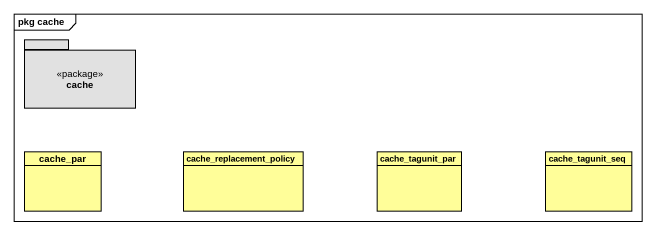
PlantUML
@startuml
mainframe pkg cache
hide circle
hide empty members
package cache <<package>> #E1E1E1 {
}
class cache_par #FFFE99
class cache_replacement_policy #FFFE99
class cache_tagunit_par #FFFE99
class cache_tagunit_seq #FFFE99
@enduml
